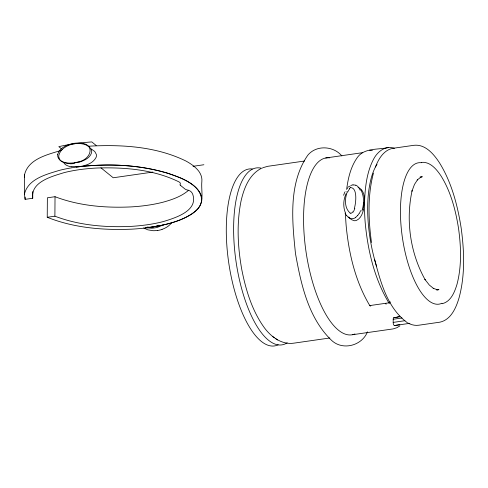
<?xml version="1.0" encoding="UTF-8"?>
<svg xmlns="http://www.w3.org/2000/svg" width="488" height="488" viewBox="0 0 488 488"><rect width="100%" height="100%" fill="white"/><g stroke="black" fill="none" stroke-linecap="round" stroke-linejoin="round"><path stroke-width="0.73" d="M32.775 191.51L32.727 198.256L25.108 199.348L24.4 194.23L24.534 174.753C28.084 159.381 46.482 154.873 59.603 150.865A82.326 28.56 0.4 0 1 61.622 150.377M25.108 199.348L25.126 197.103M158.99 225.206L155.025 226.542L149.926 227.402A82.399 28.585 0.4 0 1 131.461 229.177C103.053 230.348 73.834 227.92 47.232 217.276L47.367 197.799L55.028 196.707C79.087 205.881 105.292 208.077 130.845 206.918A74.499 25.846 0.4 0 0 163.816 201.983C172.661 199.494 181.67 196.335 188.685 190.192M180.249 185.098A8.528 2.958 0.4 0 0 180.432 185.324L185.172 189.155A7.161 2.483 0.4 0 0 185.507 189.338A7.924 2.751 0.4 0 0 186.691 189.814L187.837 190.149A27.218 9.443 0.4 0 1 188.6 190.381C190.625 190.845 192.101 192.51 192.791 194.431C198.299 210.969 175.32 217.855 163.681 221.46A74.499 25.846 0.4 0 1 130.711 226.401C105.158 227.548 78.946 225.358 54.894 216.184L55.028 196.707M149.926 227.402C166.103 224.73 183.366 221.363 196.219 210.468C204.96 203.325 200.922 191.07 201.855 181.438C202.215 178.071 201.148 174.783 199.311 171.989A100.083 34.721 0.4 0 0 185.904 161.016C156.892 146.797 123.519 144.515 91.701 146.04A82.326 28.56 0.4 0 0 88.084 146.315M399.709 324.679L394.42 325.545A2.397 0.897 81.8 0 1 393.188 322.397L393.212 319.256A2.397 0.897 81.8 0 1 393.871 317.657L399.831 316.797M390.107 301.718A2.397 0.897 81.8 0 1 388.845 302.841C374.412 278.709 367.842 250.637 365.213 222.87A82.387 30.811 81.8 0 1 364.512 204.673C364.609 198.848 364.871 190.979 358.997 187.801M364.554 202.081C365.097 187.313 366.726 172.002 373.79 158.765C377.352 152.128 384.373 146.034 392.395 147.766A99.894 37.356 81.8 0 1 394.432 148.315M346.645 189.466C348.042 178.571 350.549 167.402 356.85 158.21C363.706 147.498 378.029 149.969 388.68 147.492M24.4 194.23C27.944 178.858 46.342 174.35 59.463 170.343A82.399 28.585 0.4 0 1 76.262 167.097C83.497 166.17 92.33 164.474 96.051 157.459A6.008 5.575 -22.9 0 0 96.331 154.379L94.757 151.481L91.183 148.925M373.454 173.094C367.476 195.712 368.355 219.539 371.49 242.53M363.56 209.651C362.456 213.781 360.717 218.557 356.508 220.399A5.972 5.423 -69.4 0 1 354.306 220.716L351.299 219.6L348.694 216.916M354.373 208.26C355.941 203.301 357.808 187.49 350.396 187.575M343.607 195.279L344.803 192.016M347.291 191.857C344.687 198.524 344.26 208.108 350.195 213.079M375.449 166.994C378.475 159.058 383.647 150.17 392.681 148.34L413.934 145.302C425.304 143.997 433.747 154.086 439.352 162.608C451.626 182.317 457.555 205.253 461.16 227.987C464.301 251.143 465.223 275.189 459.031 297.936C456.109 307.727 451.077 319.695 439.981 322.159L418.728 325.228C414.965 325.758 411.183 324.825 407.889 322.995M367.488 331.822C361.98 345.73 342.649 350.866 331.584 340.374C308.27 317.969 301.011 284.211 295.484 253.553C292.117 221.223 288.274 183.439 307.782 155.233C316.328 144.777 333.505 145.814 341.887 155.965M377.023 164.279C372.082 172.105 370.13 181.371 368.806 190.418A74.499 27.859 81.8 0 0 368.33 223.919C369.562 238.199 372.252 252.351 376.462 266.051M171.953 222.217C169.678 225.731 165.926 228.042 162.028 229.384M347.767 187.447L348.615 186.611M260.708 168.683C248.941 175.039 243.829 188.697 241.048 201.025C236.497 223.492 237.723 246.769 241.713 269.217C245.781 289.89 252.015 310.813 264.563 328.034C271.346 337.074 281.954 344.925 293.819 343.162L329.815 337.989M399.934 325.88L396.927 327.692L393.084 328.912L352.348 334.738M164.828 224.26L157.435 227.335A30.75 26.444 -51 0 1 151.445 228.195L145.442 227.634M399.8 316.126L396.286 317.426L393.871 317.657M70.126 144.802C65.24 146.504 60.103 149.889 58.871 155.245A5.96 4.606 -62.8 0 0 58.853 157.496M262.642 167.762L267.772 166.31L304.524 161.028M442.122 303.707C450.9 301.7 454.639 292.068 456.981 284.376C461.782 266.186 461.081 247.013 458.555 228.524C455.639 210.157 450.851 191.607 440.877 175.71C436.504 169.226 430.056 161.388 421.309 162.388M79.05 162.223C83.991 160.656 89.902 158.204 91.555 152.793A5.96 5.459 -31.8 0 0 91.573 150.542C90.067 145.393 83.936 143.753 79.178 143.502A28.841 26.663 -84.3 0 0 74.609 143.771M325.697 157.996L362.541 152.677M152.866 172.075L113.228 177.772L100.912 167.805M193.028 166.304L203.886 164.743M420.052 177.065L422.303 176.741L420.278 177.364L420.93 177.132L417.191 179.981L417.704 179.48L414.483 184.409L411.927 191.211L412.104 190.662C405.583 220.466 410.255 253.26 425.243 279.88L424.914 279.392L429.3 285.016L433.777 288.646L433.143 288.304L437.516 289.787L436.827 289.744L438.932 289.665L436.681 289.988M345.492 213.213A82.319 30.787 81.8 0 0 346.151 225.609C348.78 253.382 355.343 281.448 369.782 305.579L388.845 302.841M393.212 319.256L402.014 317.987M393.188 322.397L404.924 320.707M394.42 325.545L409.908 323.318M47.232 217.276L54.894 216.184M76.262 167.097C106.774 163.132 138.269 164.602 167.884 173.222C180.981 178.041 201.221 184.067 201.715 200.916M78.843 166.75C113.027 163.01 148.864 164.828 180.938 178.102A99.814 34.63 0.4 0 1 200.702 194.236M69.998 163.529C65.746 163.529 59.932 162.345 58.853 157.496M369.617 150.231L372.399 150.414M71.632 166.823C68.552 166.414 65.063 165.304 63.532 162.351M358.058 187.526L358.54 187.642M143.716 227.92L147.718 229.811L152.97 230.69A28.841 26.669 -84.3 0 0 157.545 230.415M272.463 336.397L274.207 337.598M275.799 338.709L277.611 339.959M407.285 322.66C387.374 308.05 380.591 282.174 374.625 259.439M96.234 145.522L91.787 141.923A93.269 32.354 0.4 0 0 58.828 146.656L62.153 149.358M385.795 303.371L386.069 304.262M200.727 194.261C204.685 203.154 196.756 211.487 189.448 215.446C178.309 221.741 165.694 224.791 153.171 226.914A27.279 24.9 84.9 0 1 147.187 227.066M32.727 198.256C30.39 181.762 52.301 176.327 64.227 172.599A74.499 25.846 0.4 0 1 97.692 167.994C125.227 167.219 153.97 169.568 179.023 181.914A13.188 4.575 0.4 0 1 180.048 182.768L180.145 182.884A4.862 1.684 0.4 0 1 180.249 183.055A7.893 2.739 0.4 0 1 180.273 183.836L180.157 184.116A8.18 2.837 0.4 0 0 180.194 185.105M24.534 174.753L24.614 177.333M364.085 202.239A27.798 18.337 -67.6 0 1 363.09 209.633M349.414 188.527A4.734 3.819 -40.9 0 1 350.396 187.624M347.743 191.973A12.627 10.498 -40.7 0 1 349.725 188.746M350.164 213.158A1.812 1.635 -64.1 0 0 351.744 212.927A4.734 4.252 -64.6 0 0 352.641 211.896M354.806 208.358A12.633 11.096 -63.1 0 1 353.074 212.189M370.813 305.708A2.397 0.897 81.8 0 1 369.782 305.579M350.884 185.55A6.783 5.758 -48.5 0 1 353.05 184.812M353.05 185.013A6.497 5.417 -43.2 0 1 355.721 185.287M349.347 186.648A9.455 7.704 -45.6 0 1 350.14 186.032M347.486 188.758A12.115 9.803 -45.3 0 1 347.694 188.496M345.974 191.607A18.044 15.036 -44.4 0 1 346.059 191.448M345.425 212.908A27.23 23.875 -40.4 0 1 345.998 193.821M346.468 215.391A17.989 16.171 -49.4 0 1 345.046 213.103M349.945 218.246A10.382 9.181 -59.7 0 1 346.553 215.324M355.709 217.477A6.643 5.85 -60.6 0 1 349.926 218.282M357.582 215.452A9.449 8.479 -58.2 0 1 355.642 217.361M358.802 213.848A12.383 11.157 -58.7 0 1 357.661 215.513M360.565 210.627A18.044 15.903 -58.7 0 1 359.18 213.701M360.852 189.753A27.23 22.741 -60.3 0 1 361.889 210.956M360.162 190.241A17.983 14.664 -52.2 0 0 359.022 188.051A10.346 8.577 -43.8 0 0 355.801 185.153M78.916 166.286A27.798 19.313 -27.8 0 1 71.803 166.475M162.046 229.445A28.841 26.7 -88.8 0 1 157.551 230.482M70.107 144.741A28.841 26.7 -88.8 0 1 74.603 143.704M74.426 163.492A28.841 20.85 -33.4 0 1 69.906 163.779M79.038 161.931A28.841 20.368 -31.9 0 1 74.518 162.919M441.951 303.243A71.425 26.712 81.8 0 1 402.441 237.924A71.425 26.712 81.8 0 1 421.254 162.736M354.935 333.945A89.383 33.428 81.8 0 1 305.939 251.155A89.383 33.428 81.8 0 1 329.601 157.85M278.215 344.796A89.383 33.428 81.8 0 1 228.774 263.05A89.383 33.428 81.8 0 1 252.32 168.958M287.2 342.82A89.383 33.428 81.8 0 1 235.991 261.208A89.383 33.428 81.8 0 1 262.111 168.409M57.663 154.556C57.072 161.345 65.66 163.45 70.992 163.077A30.75 26.444 -51 0 0 76.982 162.217C92.5 159.93 96.234 141.813 77.116 143.069A30.75 26.444 -51 0 0 71.126 143.929C65.612 145.448 59.127 148.492 57.663 154.556"/></g></svg>
